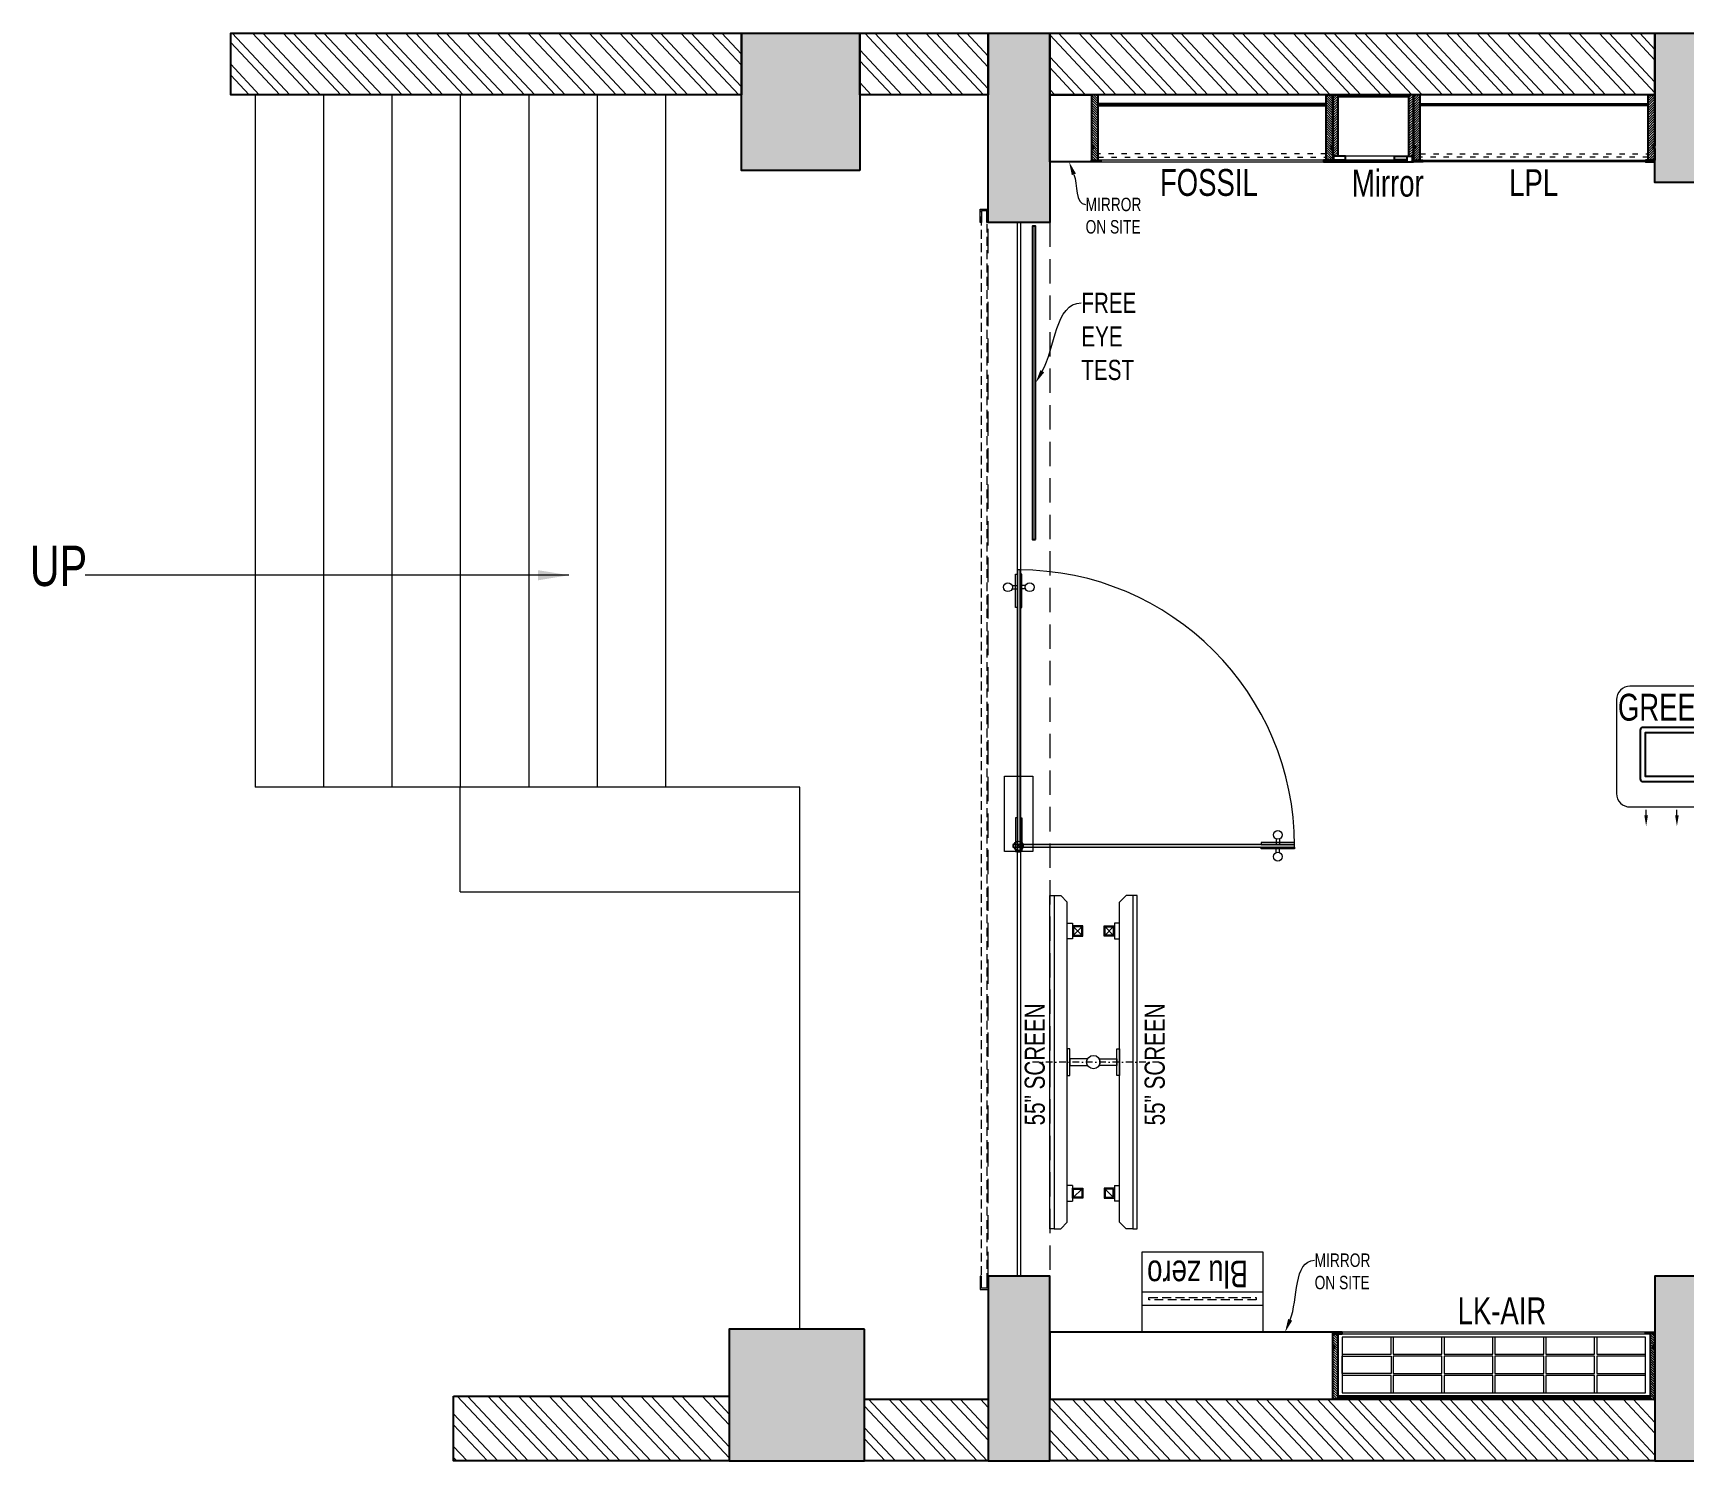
# Model space of a CAD drawing. Header units: feet. Extents: x 7066739 to 7090002, y -5586942 to -5581621.
# Drawn here: x 7066739 to 7072892, y -5586942 to -5581621 of the extents above; entities that cross this region are included whole.
import ezdxf
from ezdxf import colors
from ezdxf.entities.mleader import LeaderData, LeaderLine
from ezdxf.math import Vec2, Vec3

# ---------------------------------------------------------------- set-up
doc = ezdxf.new("R2010")
doc.units = ezdxf.units.FT
doc.header["$LTSCALE"] = 33
doc.header["$MEASUREMENT"] = 0
for name, pattern in [('a_p6_plan_L18$0$HIDDEN', [0.375, 0.25, -0.125]), ('ACAD_ISO03W100', [30, 12, -18]), ('D10_DASHED', [0.75, 0.5, -0.25]), ('DASHDOT2', [0.5, 0.25, -0.125, 0, -0.125]), ('HIDDENX2', [0.75, 0.5, -0.25])]:
    doc.linetypes.add(name, pattern=pattern)
for name, color, linetype, lineweight in [('A-Glazing', 4, 'Continuous', 20), ('A-shutter', 8, 'Continuous', 18), ('beam', 90, 'Continuous', 9), ('Glazing', 141, 'Continuous', 15), ('LENS-FURNITURE', 13, 'Continuous', 9), ('LENS-PARTITION', 21, 'Continuous', 25), ('LENS-TEXT', 31, 'Continuous', 5), ('LENS_DIMENSION', 193, 'Continuous', 0), ('LENS_TEXT', 31, 'Continuous', 5), ('LK-EQPMT', 3, 'Continuous', 18), ('LK-FF&E FLOOR', 1, 'Continuous', 9), ('LK-FF&E WALL', 1, 'Continuous', 9), ('LK-IT', 3, 'Continuous', 18), ('LN-ELEVATION-1', 81, 'Continuous', 25), ('LN-ELEVATION-2', 103, 'Continuous', 20), ('LN-ELEVATION-3', 125, 'Continuous', 18), ('LN-ELEVATION-4', 145, 'Continuous', 13), ('LN-HATCH', 251, 'Continuous', 0), ('PLANO-TXT', 252, 'Continuous', 5), ('rolling shutter', 1, 'Continuous', 5), ('Steps', 4, 'Continuous', 9)]:
    doc.layers.add(name, color=color, linetype=linetype, lineweight=lineweight)
doc.layers.add('A-WALL', color=1, linetype='Continuous')
doc.layers.add('column', color=10, linetype='Continuous')
doc.styles.add('LK TXT', font='GILC____.TTF', dxfattribs={"height": 100})
doc.styles.get("Standard").update_dxf_attribs({"font": 'GILC____.TTF'})
doc.dimstyles.new('01', dxfattribs={"dimtxt": 150, "dimasz": 115, "dimexe": 115, "dimexo": 115, "dimgap": 115, "dimtad": 0, "dimdec": 0, "dimzin": 0, "dimdsep": 46, "dimtxsty": 'Standard', "dimblk": 'ARCHTICK', "dimcen": 115, "dimdle": 115, "dimclrd": 256, "dimclre": 256, "dimclrt": 256, "dimadec": 0, "dimazin": 0, "dimtfac": 1, "dimtdec": 0, "dimtofl": 0, "dimtmove": 1, "dimatfit": 3, "dimfxl": 1, "dimtolj": 1, "dimtzin": 0, "dimlwd": -1, "dimlwe": -1, "dimarcsym": 0})
pattern_1 = [(45, (7858054.0837, 3504049.203), (-4.4901280605, 4.4901280605), [])]
pattern_2 = [(45, (4208834.247, 1706614.74), (-4.4901280605, 4.4901280605), [])]
pattern_3 = [(45, (4209134.247, 1706614.74), (-4.4901280605, 4.4901280605), [])]

# ---------------------------------------------------------------- blocks, each defined once
blk = doc.blocks.new('_ArchTick')
at = {"const_width": 0.15}
blk.add_lwpolyline([(-0.5, -0.5), (0.5, 0.5)], dxfattribs=at)
blk = doc.blocks.new('*U49')
at = {"layer": 'A-shutter', "color": 5, "ltscale": 10}
for points in [[(41039715, -1561539.2), (41039715, -1561544.2), (41039670, -1561544.2), (41039670, -1561564.2), (41039715, -1561564.2), (41039715, -1561569.2), (41039665, -1561569.2), (41039665, -1561539.2)], [(41043641, -1561539.2), (41043641, -1561544.2), (41043686, -1561544.2), (41043686, -1561564.2), (41043641, -1561564.2), (41043641, -1561569.2), (41043691, -1561569.2), (41043691, -1561539.2)]]:
    blk.add_lwpolyline(points, close=True, dxfattribs=at)
at = {"layer": 'A-shutter', "color": 5, "linetype": 'HIDDENX2', "ltscale": 2}
blk.add_lwpolyline([(41039670, -1561544.2), (41039670, -1561564.2), (41043686, -1561564.2), (41043686, -1561544.2)], close=True, dxfattribs=at)
blk = doc.blocks.new('Entrance Door')
at = {"layer": 'Glazing', "ltscale": 111}
blk.add_hatch(color=256, dxfattribs=at).paths.add_polyline_path([(18, -34.8), (18, -1235), (30, -1235), (30, -34.8)])
at = {"layer": 'Glazing'}
for p, q in [((30, -54.2), (18, -66.2)), ((1117.8, -31.3), (1117.8, -54.3)), ((1117.8, -89.2), (1117.8, -66.3)), ((1132.8, -31.3), (1132.8, -54.3)), ((1132.8, -89.2), (1132.8, -66.3))]:
    blk.add_line(p, q, dxfattribs=at)
at = {"layer": 'Glazing', "ltscale": 44}
for p, q in [((-4.9, -1156.3), (18, -1156.3)), ((-4.9, -1171.3), (18, -1171.3)), ((52.9, -1156.3), (30, -1156.3)), ((52.9, -1171.3), (30, -1171.3))]:
    blk.add_line(p, q, dxfattribs=at)
at = {"layer": 'Glazing'}
for points in [[(320, -120.5), (0, -120.5), (0, 0), (320, 0)], [(0, -54.2), (142.5, -54.2), (142.5, -46.8), (0, -46.8)], [(0, -66.2), (142.5, -66.2), (142.5, -73.7), (0, -73.7)], [(1180.8, -54.3), (1038.3, -54.3), (1038.3, -46.8), (1180.8, -46.8)], [(1180.8, -66.3), (1038.3, -66.3), (1038.3, -73.8), (1180.8, -73.8)]]:
    blk.add_lwpolyline(points, close=True, dxfattribs=at)
at = {"layer": 'Glazing', "ltscale": 222}
blk.add_lwpolyline([(-1.5, -66.2), (1198.8, -66.2), (1198.8, -54.2), (-1.5, -54.2)], close=True, dxfattribs=at)
at = {"layer": 'Glazing', "ltscale": 111}
blk.add_lwpolyline([(18, -34.8), (18, -1235), (30, -1235), (30, -34.8)], close=True, dxfattribs=at)
at = {"layer": 'Glazing', "ltscale": 44}
for points in [[(18, -1092.5), (18, -1235), (10.5, -1235), (10.5, -1092.5)], [(30, -1092.5), (30, -1235), (37.5, -1235), (37.5, -1092.5)]]:
    blk.add_lwpolyline(points, close=True, dxfattribs=at)
at = {"layer": 'Glazing'}
for centre, radius in [((1125.3, -13.9), 19), ((24, -58.7), 19.8), ((1125.3, -106.6), 19)]:
    blk.add_circle(centre, radius, dxfattribs=at)
at = {"layer": 'Glazing', "ltscale": 44}
for centre in [(-22.4, -1163.8), (70.4, -1163.8)]:
    blk.add_circle(centre, 19, dxfattribs=at)
at = {"layer": 'Glazing', "ltscale": 222}
blk.add_arc((24, -60.2), 1174.8, 270, 359.99955, dxfattribs=at)
blk = doc.blocks.new('VC HD 1200')
at = {"layer": 'LN-HATCH', "ltscale": 0.5}
h = blk.add_hatch(dxfattribs=at)
h.set_pattern_fill('ANSI31', color=256, scale=2)
h.set_pattern_definition([(45, (3760859.753, 1795248.936), (-4.490128061, 4.490128061), [])])
h.paths.add_polyline_path([(-1200, 250), (-1200, 60), (-1194, 60), (-1194, 50), (-1200, 50), (-1200, 6), (-1182, 6), (-1182, 250)])
h = blk.add_hatch(dxfattribs=at)
h.set_pattern_fill('ANSI31', color=256, scale=2)
h.set_pattern_definition(pattern_1)
h.paths.add_polyline_path([(0, 250), (0, 60), (-6, 60), (-6, 50), (0, 50), (0, 6), (-18, 6), (-18, 250)])
h = blk.add_hatch(dxfattribs=at)
h.set_pattern_fill('ANSI31', color=256, scale=2)
h.set_pattern_definition([(45, (7858047.0837, 3504049.203), (-4.4901280605, 4.4901280605), [])])
h.paths.add_polyline_path([(-1165, 6), (-1165, 0), (-1200, 0), (-1200, 6)])
h = blk.add_hatch(dxfattribs=at)
h.set_pattern_fill('ANSI31', color=256, scale=2)
h.set_pattern_definition(pattern_1)
h.paths.add_polyline_path([(-28, 6), (-28, 0), (0, 0), (0, 6)])
at = {"layer": 'LN-ELEVATION-1', "ltscale": 0.5}
for points in [[(-1200, 250), (-1200, 60), (-1194, 60), (-1194, 50), (-1200, 50), (-1200, 6), (-1182, 6), (-1182, 250)], [(0, 250), (0, 60), (-6, 60), (-6, 50), (0, 50), (0, 6), (-18, 6), (-18, 250)], [(-18, 238), (-1182, 238), (-1182, 244), (-18, 244)], [(-1165, 6), (-1165, 0), (-1200, 0), (-1200, 6)], [(-35, 6), (-35, 0), (0, 0), (0, 6)]]:
    blk.add_lwpolyline(points, close=True, dxfattribs=at)
at = {"layer": 'LN-ELEVATION-3', "ltscale": 0.5}
for p, q in [((-1182, 250), (-18, 250)), ((-1165, 6), (-35, 6)), ((-35, 0), (-1165, 0))]:
    blk.add_line(p, q, dxfattribs=at)
for points in [[(-1165, 226), (-35, 226), (-35, 18), (-1165, 18)], [(-1165, 226), (-983.3, 226), (-983.3, 162), (-1165, 162)], [(-975.3, 226), (-793.7, 226), (-793.7, 162), (-975.3, 162)], [(-785.7, 226), (-604, 226), (-604, 162), (-785.7, 162)], [(-596, 226), (-414.3, 226), (-414.3, 162), (-596, 162)], [(-406.3, 226), (-224.7, 226), (-224.7, 162), (-406.3, 162)], [(-216.7, 226), (-35, 226), (-35, 162), (-216.7, 162)], [(-1165, 90), (-983.3, 90), (-983.3, 154), (-1165, 154)], [(-975.3, 154), (-793.7, 154), (-793.7, 90), (-975.3, 90)], [(-785.7, 154), (-604, 154), (-604, 90), (-785.7, 90)], [(-596, 154), (-414.3, 154), (-414.3, 90), (-596, 90)], [(-406.3, 154), (-224.7, 154), (-224.7, 90), (-406.3, 90)], [(-216.7, 154), (-35, 154), (-35, 90), (-216.7, 90)], [(-1165, 82), (-983.3, 82), (-983.3, 18), (-1165, 18)], [(-975.3, 82), (-793.7, 82), (-793.7, 18), (-975.3, 18)], [(-785.7, 82), (-604, 82), (-604, 18), (-785.7, 18)], [(-596, 82), (-414.3, 82), (-414.3, 18), (-596, 18)], [(-406.3, 82), (-224.7, 82), (-224.7, 18), (-406.3, 18)], [(-216.7, 82), (-35, 82), (-35, 18), (-216.7, 18)]]:
    blk.add_lwpolyline(points, close=True, dxfattribs=at)
blk = doc.blocks.new('GREETR 450x450')
at = {"layer": 'LN-ELEVATION-1', "linetype": 'ByBlock', "lineweight": -2}
for p, q in [((481.3, 339.7), (461, 339.7)), ((481.3, 225), (461, 225)), ((481.3, 110.3), (461, 110.3))]:
    blk.add_line(p, q, dxfattribs=at)
at = {"layer": 'LN-ELEVATION-1'}
for points in [[(355.5, 98.3), (355.5, 352.3, 0.414214), (345.5, 362.3), (163.5, 362.3, 0.414214), (153.5, 352.3), (153.5, 98.3, 0.414214), (163.5, 88.3), (345.5, 88.3, 0.414214)], [(264, 342.8), (336.5, 342.8), (336.5, 107.8), (172.5, 107.8), (172.5, 342.8), (245, 342.8, 0.327538), (246.9, 344.2, -0.733799), (262.1, 344.2, 0.327538)]]:
    blk.add_lwpolyline(points, format="xyb", close=True, dxfattribs=at)
at = {"layer": 'LN-ELEVATION-1', "linetype": 'ByBlock', "lineweight": -2}
for points in [[(481.3, 346.4), (481.3, 333.1), (521.3, 339.7)], [(481.3, 231.7), (481.3, 218.3), (521.3, 225)], [(481.3, 116.9), (481.3, 103.6), (521.3, 110.3)]]:
    blk.add_solid(points, dxfattribs=at)
at = {"layer": 'LN-ELEVATION-2'}
blk.add_lwpolyline([(50, 0), (400, 0, 0.414214), (450, 50), (450, 400, 0.414214), (400, 450), (50, 450, 0.414214), (0, 400), (0, 50, 0.414214)], format="xyb", close=True, dxfattribs=at)
at = {"layer": 'LENS-TEXT', "color": 0, "linetype": 'Continuous', "ltscale": 3, "insert": (78.9, 218.7), "char_height": 100, "attachment_point": 5, "rotation": 90, "style": 'LK TXT'}
blk.add_mtext_dynamic_manual_height_columns('GREETR', width=353.056, gutter_width=0.5, heights=[0], dxfattribs=at)
blk = doc.blocks.new('MIRROR')
at = {"layer": 'LN-HATCH', "ltscale": 0.5}
h = blk.add_hatch(dxfattribs=at)
h.set_pattern_fill('ANSI31', color=256, scale=2)
h.set_pattern_definition([(45, (4060433.7416, 1708720.787), (-4.4901280605, 4.4901280605), [])])
h.paths.add_polyline_path([(212.9, 101.3), (230.9, 101.3), (230.9, -127.7), (212.9, -127.7)])
h.paths.add_polyline_path([(230.9, 95.3), (494.9, 95.3), (494.9, 101.3), (230.9, 101.3)])
h.paths.add_polyline_path([(512.9, 101.3), (494.9, 101.3), (494.9, -127.7), (512.9, -127.7)])
at = {"layer": 'Defpoints'}
blk.add_lwpolyline([(512.9, 101.3), (212.9, 101.3), (212.9, -148.7), (512.9, -148.7)], close=True, dxfattribs=at)
at = {"layer": 'LN-ELEVATION-1'}
for points in [[(212.9, 101.3), (230.9, 101.3), (230.9, -127.7), (212.9, -127.7)], [(230.9, 95.3), (494.9, 95.3), (494.9, 101.3), (230.9, 101.3)], [(512.9, 101.3), (494.9, 101.3), (494.9, -127.7), (512.9, -127.7)], [(259.9, -141.7), (259.9, -127.7), (214.9, -127.7), (214.9, -148.7), (223.9, -148.7), (223.9, -147.2), (216.4, -147.2), (216.4, -141.7)], [(442.9, -141.7), (442.9, -127.7), (487.9, -127.7), (487.9, -148.7), (478.9, -148.7), (478.9, -147.2), (486.4, -147.2), (486.4, -141.7)], [(504.9, -148.7), (504.9, -147.2), (509.4, -147.2), (509.4, -129.2), (487.9, -129.2), (487.9, -127.7), (510.9, -127.7), (510.9, -148.7)]]:
    blk.add_lwpolyline(points, close=True, dxfattribs=at)
at = {"layer": 'LN-ELEVATION-2', "color": 4, "lineweight": 0}
blk.add_lwpolyline([(216.4, -141.7), (486.4, -141.7), (486.4, -147.2), (216.4, -147.2)], close=True, dxfattribs=at)
at = {"layer": 'LN-ELEVATION-2'}
blk.add_lwpolyline([(259.9, -141.7), (442.9, -141.7), (442.9, -127.7), (259.9, -127.7)], close=True, dxfattribs=at)
at = {"layer": 'LN-ELEVATION-4', "ltscale": 0.5}
blk.add_line((478.9, -148.7), (223.9, -148.7), dxfattribs=at)
blk = doc.blocks.new('JJ SH 900')
at = {"layer": 'LN-HATCH', "ltscale": 0.5}
h = blk.add_hatch(dxfattribs=at)
h.set_pattern_fill('ANSI31', color=256, scale=50)
h.paths.add_polyline_path([(-911.8, 0), (-911.8, -190), (-905.8, -190), (-905.8, -200), (-911.8, -200), (-911.8, -244), (-886.8, -244), (-886.8, 0)])
h = blk.add_hatch(dxfattribs=at)
h.set_pattern_fill('ANSI31', color=256, scale=2)
h.set_pattern_definition(pattern_2)
h.paths.add_polyline_path([(-11.8, 0), (-11.8, -190), (-17.8, -190), (-17.8, -200), (-11.8, -200), (-11.8, -244), (-36.8, -244), (-36.8, 0)])
h = blk.add_hatch(dxfattribs=at)
h.set_pattern_fill('ANSI31', color=256, scale=2)
h.set_pattern_definition(pattern_3)
h.paths.add_polyline_path([(-36.8, -40), (-886.8, -40), (-886.8, -34), (-36.8, -34)])
h = blk.add_hatch(dxfattribs=at)
h.set_pattern_fill('ANSI31', color=256, scale=2)
h.set_pattern_definition(pattern_3)
h.paths.add_polyline_path([(-876.8, -244), (-876.8, -250), (-911.8, -250), (-911.8, -244)])
h = blk.add_hatch(dxfattribs=at)
h.set_pattern_fill('ANSI31', color=256, scale=2)
h.set_pattern_definition(pattern_2)
h.paths.add_polyline_path([(-46.8, -244), (-46.8, -250), (-11.8, -250), (-11.8, -244)])
at = {"layer": 'LN-ELEVATION-1', "ltscale": 0.5}
for points in [[(-911.8, 0), (-911.8, -190), (-905.8, -190), (-905.8, -200), (-911.8, -200), (-911.8, -244), (-886.8, -244), (-886.8, 0)], [(-11.8, 0), (-11.8, -190), (-17.8, -190), (-17.8, -200), (-11.8, -200), (-11.8, -244), (-36.8, -244), (-36.8, 0)], [(-36.8, -40), (-886.8, -40), (-886.8, -34), (-36.8, -34)], [(-876.8, -244), (-876.8, -250), (-911.8, -250), (-911.8, -244)], [(-46.8, -244), (-46.8, -250), (-11.8, -250), (-11.8, -244)]]:
    blk.add_lwpolyline(points, close=True, dxfattribs=at)
at = {"layer": 'LN-ELEVATION-3', "ltscale": 0.5}
for p, q in [((-886.8, 0), (-36.8, 0)), ((-876.8, -244), (-46.8, -244)), ((-46.8, -250), (-876.8, -250))]:
    blk.add_line(p, q, dxfattribs=at)
at = {"layer": 'LN-ELEVATION-4', "linetype": 'ACAD_ISO03W100', "ltscale": 0.05}
blk.add_lwpolyline([(-886.8, -220), (-36.8, -220), (-36.8, -232), (-886.8, -232)], close=True, dxfattribs=at)
blk = doc.blocks.new('BLUE ZERO')
at = {"layer": 'LENS-FURNITURE', "ltscale": 0.5}
for points in [[(86206.7, 120883.4), (86206.7, 120433.4), (85906.7, 120433.4), (85906.7, 120883.4)], [(86106.7, 120883.4), (86106.7, 120433.4), (86056.7, 120433.4), (86056.7, 120883.4)]]:
    blk.add_lwpolyline(points, close=True, dxfattribs=at)
at = {"layer": 'LENS-FURNITURE', "linetype": 'D10_DASHED', "ltscale": 2}
blk.add_lwpolyline([(86085.7, 120858.4), (86085.7, 120458.4), (86077.7, 120458.4), (86077.7, 120858.4)], close=True, dxfattribs=at)
blk = doc.blocks.new('55INCH')
at = {"layer": 'LK-EQPMT', "ltscale": 12}
for p, q in [((2111558.8, 1135690.5), (2111583.2, 1135690.5)), ((2111583.2, 1135690.5), (2111607.7, 1135666)), ((2111607.7, 1134473.9), (2111607.7, 1135666)), ((2111607.7, 1135587.9), (2111627.2, 1135587.9)), ((2111627.2, 1135587.9), (2111627.2, 1135529.3)), ((2111627.2, 1135529.3), (2111607.7, 1135529.3)), ((2111627.2, 1134610.6), (2111607.7, 1134610.6)), ((2111607.7, 1134552), (2111627.2, 1134552)), ((2111627.2, 1134610.6), (2111627.2, 1134552)), ((2111558.8, 1134449.5), (2111583.2, 1134449.5)), ((2111583.2, 1134449.5), (2111607.7, 1134473.9))]:
    blk.add_line(p, q, dxfattribs=at)
at = {"layer": 'LK-EQPMT'}
for p, q in [((2111661.6, 1135543.3), (2111631, 1135573.9)), ((2111661.6, 1135573.9), (2111631, 1135543.3)), ((2111661.6, 1134597.1), (2111631, 1134566.5))]:
    blk.add_line(p, q, dxfattribs=at)
at = {"layer": 'LK-EQPMT', "ltscale": 12}
blk.add_lwpolyline([(2111542.6, 1135690.5), (2111558.8, 1135690.5), (2111558.8, 1134449.5), (2111542.6, 1134449.5)], close=True, dxfattribs=at)
at = {"layer": 'LK-EQPMT'}
for points in [[(2111627.2, 1135577.7), (2111627.2, 1135539.5), (2111665.4, 1135539.5), (2111665.4, 1135577.7)], [(2111631, 1135573.9), (2111631, 1135543.3), (2111661.6, 1135543.3), (2111661.6, 1135573.9)], [(2111627.2, 1134562.7), (2111627.2, 1134600.9), (2111665.4, 1134600.9), (2111665.4, 1134562.7)], [(2111631, 1134566.5), (2111631, 1134597.1), (2111661.6, 1134597.1), (2111661.6, 1134566.5)]]:
    blk.add_lwpolyline(points, close=True, dxfattribs=at)
blk = doc.blocks.new('A$Cb4ac870e')
at = {"layer": 'column'}
h = blk.add_hatch(color=8, dxfattribs=at)
h.dxf.hatch_style = 1
h.paths.add_polyline_path([(-5928, 4888), (-6355, 4888), (-6355, 4338), (-5928, 4338)])
h.paths.add_polyline_path([(-10256, 4888), (-10685, 4888), (-10685, 4383), (-10256, 4383)])
h.paths.add_polyline_path([(-16785.5, 4888), (-17218.5, 4888), (-17218.5, 4332), (-16785.5, 4332)])
h.paths.add_polyline_path([(-19473.5, 257), (-19703.5, 257), (-19703.5, -432), (-19473.5, -432)])
h.paths.add_polyline_path([(-16785.5, 257), (-17218.5, 257), (-17218.5, -432), (-16785.5, -432)])
h.paths.add_polyline_path([(-13294.5, 257), (-13724.5, 257), (-13724.5, -432), (-13294.5, -432)])
h.paths.add_polyline_path([(0, 458), (-455, 458), (-455, 0), (0, 0)])
h.paths.add_polyline_path([(-20164.5, 59), (-20668.5, 59), (-20668.5, -432), (-20164.5, -432)])
h.paths.add_polyline_path([(-20181.5, 4377), (-20622.5, 4377), (-20622.5, 4888), (-20181.5, 4888)])
h.paths.add_polyline_path([(-10256, 248), (-10685, 248), (-10685, -432), (-10256, -432)])
h.paths.add_polyline_path([(-13724.5, 4888), (-13294.5, 4888), (-13294.5, 4371), (-13724.5, 4371)])
h.paths.add_polyline_path([(-19703.5, 4183), (-19703.5, 4888), (-19473.5, 4888), (-19473.5, 4183)])
h.paths.add_polyline_path([(0, 4888), (-438, 4888), (-438, 4365), (0, 4365)])
at = {"layer": 'LN-HATCH'}
h = blk.add_hatch(dxfattribs=at)
h.set_pattern_fill('ANSI32', color=256, scale=222, angle=88.11)
h.set_pattern_definition([(133.11, (-3379912.135, 5464496.31), (-60.7760807, -56.89315), []), (133.11, (-3379910.84, 5464535.53), (-60.7760807, -56.89315), [])])
h.paths.add_polyline_path([(-20622.5, 4659), (-22526.1, 4659), (-22526.1, 4889), (-20622.5, 4889)])
h.paths.add_polyline_path([(-19703.5, 4659), (-20181.5, 4659), (-20181.5, 4888), (-19703.5, 4888)])
h.paths.add_polyline_path([(-17218.5, 4659), (-19473.5, 4659), (-19473.5, 4888), (-17218.5, 4888)])
h.paths.add_polyline_path([(-13724.5, 4662), (-16785.5, 4662), (-16785.5, 4888), (-13724.5, 4888)])
h.paths.add_polyline_path([(-10685, 4662), (-13294.5, 4662), (-13294.5, 4888), (-10685, 4888)])
h.paths.add_polyline_path([(-6355, 4649), (-10256, 4649), (-10256, 4888), (-6355, 4888)])
h.paths.add_polyline_path([(-438, 4658), (-5928, 4658), (-5928, 4888), (-438, 4888)])
h.paths.add_polyline_path([(-227.5, 458), (0, 458), (0, 4365), (-227.5, 4365)])
h.paths.add_polyline_path([(-10256, -202), (-6729, -202), (-6729, 230), (-455, 230), (-455, 0), (-6499, 0), (-6499, -432), (-10256, -432)])
h.paths.add_polyline_path([(-13294.5, -202), (-10685, -202), (-10685, -432), (-13294.5, -432)])
h.paths.add_polyline_path([(-16785.5, -202), (-13724.5, -202), (-13724.5, -432), (-16785.5, -432)])
h.paths.add_polyline_path([(-19473.5, -202), (-17218.5, -202), (-17218.5, -432), (-19473.5, -432)])
h.paths.add_polyline_path([(-20164.5, -202), (-19703.5, -202), (-19703.5, -432), (-20164.5, -432)])
h.paths.add_polyline_path([(-21695.5, -190), (-20668.5, -190), (-20668.5, -432), (-21695.5, -432)])
at = {"layer": 'A-WALL'}
for points in [[(-20622.5, 4659), (-22526.1, 4659), (-22526.1, 4889), (-20622.5, 4889)], [(-19703.5, 4659), (-20181.5, 4659), (-20181.5, 4888), (-19703.5, 4888)], [(-17218.5, 4659), (-19473.5, 4659), (-19473.5, 4888), (-17218.5, 4888)], [(-21695.5, -190), (-20668.5, -190), (-20668.5, -432), (-21695.5, -432)], [(-20164.5, -202), (-19703.5, -202), (-19703.5, -432), (-20164.5, -432)], [(-19473.5, -202), (-17218.5, -202), (-17218.5, -432), (-19473.5, -432)]]:
    blk.add_lwpolyline(points, close=True, dxfattribs=at)
at = {"layer": 'beam', "linetype": 'a_p6_plan_L18$0$HIDDEN', "lineweight": 5, "ltscale": 11}
blk.add_lwpolyline([(-19473.5, 257), (-19703.5, 257), (-19703.5, 4183), (-19473.5, 4183)], close=True, dxfattribs=at)
at = {"layer": 'column'}
for points in [[(-20181.5, 4377), (-20622.5, 4377), (-20622.5, 4888), (-20181.5, 4888)], [(-19703.5, 4183), (-19703.5, 4888), (-19473.5, 4888), (-19473.5, 4183)], [(-17218.5, 4888), (-16785.5, 4888), (-16785.5, 4332), (-17218.5, 4332)], [(-16785.5, 257), (-17218.5, 257), (-17218.5, -432), (-16785.5, -432)], [(-20164.5, 59), (-20668.5, 59), (-20668.5, -432), (-20164.5, -432)]]:
    blk.add_lwpolyline(points, close=True, dxfattribs=at)
blk.add_lwpolyline([(-19473.5, -432), (-19473.5, 257), (-19703.5, 257), (-19703.5, -432), (-19473.5, -432)], dxfattribs=at)
at = {"layer": 'Steps'}
for p, q in [((-22435.5, 4659), (-22435.5, 2079)), ((-22180.5, 4659), (-22180.5, 2079)), ((-21925.5, 4659), (-21925.5, 2079)), ((-21670.5, 4659), (-21670.5, 2079)), ((-21415.5, 4659), (-21415.5, 2079)), ((-21160.5, 4659), (-21160.5, 2079)), ((-20905.5, 4659), (-20905.5, 2079)), ((-20405.5, 2079), (-22435.5, 2079)), ((-21670.5, 1689), (-21670.5, 2079)), ((-20405.5, 59), (-20405.5, 2079)), ((-21670.5, 1689), (-20405.5, 1689))]:
    blk.add_line(p, q, dxfattribs=at)
at = {"layer": 'rolling shutter', "color": 2, "xscale": -1, "rotation": 270}
blk.add_blockref('*U49', (1541835.7, -41039458), dxfattribs=at)
at = {"layer": 'Steps', "insert": (-23274.7, 2826.4), "char_height": 150, "attachment_point": 7}
blk.add_mtext_dynamic_manual_height_columns('UP', width=543.733, gutter_width=4305.3, heights=[189], dxfattribs=at)
at = {"layer": 'Steps'}
blk.add_leader([(-21265.9, 2868.6), (-23068.5, 2868.6)], dimstyle='01', override={"dimgap": 115, "dimtad": 0}, dxfattribs=at)

msp = doc.modelspace()

# ---------------------------------------------------------------- linework, layer by layer
msp.add_lwpolyline([(7070475.6, -5583508.9), (7070475.6, -5582340.9), (7070463.6, -5582340.9), (7070463.6, -5583508.9)], close=True)
at = {"layer": 'A-Glazing'}
msp.add_lwpolyline([(7070419.5, -5582327.4), (7070419.5, -5586253.4), (7070407.5, -5586253.4), (7070407.5, -5582327.4)], close=True, dxfattribs=at)
at = {"layer": 'LENS-PARTITION'}
for points in [[(7070683.5, -5582101.4), (7070528.5, -5582101.4), (7070528.5, -5581851.4), (7070683.5, -5581851.4)], [(7071583.5, -5586462.4), (7070528.5, -5586462.4), (7070528.5, -5586712.4), (7071583.5, -5586712.4)]]:
    msp.add_lwpolyline(points, close=True, dxfattribs=at)
at = {"layer": 'LK-IT', "color": 1, "linetype": 'DASHDOT2', "ltscale": 3}
msp.add_line((7070935.5, -5585456.2), (7070446.5, -5585456.2), dxfattribs=at)
at = {"layer": 'LK-IT'}
for points in [[(7070593.6, -5585406.2), (7070593.6, -5585506.2), (7070603.6, -5585506.2), (7070603.6, -5585406.2)], [(7070788.5, -5585406.2), (7070788.5, -5585506.2), (7070778.5, -5585506.2), (7070778.5, -5585406.2)]]:
    msp.add_lwpolyline(points, close=True, dxfattribs=at)
for points in [[(7070669.4, -5585443.7), (7070603.6, -5585443.7), (7070603.6, -5585468.7), (7070669.4, -5585468.7, -0.267949), (7070669.4, -5585443.7, 1)], [(7070712.7, -5585443.7), (7070778.5, -5585443.7), (7070778.5, -5585468.7), (7070712.7, -5585468.7, 0.267949), (7070712.7, -5585443.7, -1)]]:
    msp.add_lwpolyline(points, format="xyb", dxfattribs=at)
at = {"layer": 'LK-IT', "color": 1}
msp.add_circle((7070691, -5585456.2), 25, dxfattribs=at)

# ---------------------------------------------------------------- block references
at = {"layer": 'A-Glazing', "xscale": 0.8748404702498993, "yscale": 0.8748404702498993, "zscale": 0.8748404702498993, "rotation": 90.0000110907648}
msp.add_blockref('Entrance Door', (7070360.1, -5584670.8), dxfattribs=at)
at = {"layer": 'LENS_DIMENSION'}
msp.add_blockref('A$Cb4ac870e', (7090002.1, -5586510.4), dxfattribs=at)
at = {"layer": 'LK-FF&E FLOOR'}
for name, p, rotation in [('GREETR 450x450', (7072640.5, -5584055.4), 270), ('BLUE ZERO', (6950439.4, -5500255.7), 269.9999999999999)]:
    msp.add_blockref(name, p, dxfattribs=dict(at, rotation=rotation))
at = {"layer": 'LK-FF&E WALL', "xscale": -1}
msp.add_blockref('JJ SH 900', (7070671.7, -5581851.4), dxfattribs=at)
at = {"layer": 'LK-FF&E WALL'}
for name, p in [('MIRROR', (7071370.6, -5581952.7)), ('JJ SH 900', (7072795.3, -5581851.4))]:
    msp.add_blockref(name, p, dxfattribs=at)
at = {"layer": 'LK-FF&E WALL', "xscale": -1, "rotation": 180}
msp.add_blockref('VC HD 1200', (7072783.5, -5586462.4), dxfattribs=at)
at = {"layer": 'LK-IT'}
msp.add_blockref('55INCH', (4958985.9, -6720526.2), dxfattribs=at)
at = {"layer": 'LK-IT', "xscale": -1}
msp.add_blockref('55INCH', (9182396.1, -6720526.2), dxfattribs=at)

# ---------------------------------------------------------------- texts
at = {"layer": 'LENS-TEXT', "color": 0, "linetype": 'Continuous', "ltscale": 3, "char_height": 75, "width": 783.964, "attachment_point": 5, "rotation": 90, "style": 'LK TXT'}
for insert in [(7070472.8, -5585464.7), (7070919.8, -5585464.7)]:
    msp.add_mtext('\\pt225;55" SCREEN', dxfattribs=dict(at, insert=insert))
at = {"layer": 'LENS_TEXT', "linetype": 'Continuous', "ltscale": 3, "insert": (7071787.9, -5582181.6), "char_height": 100, "width": 324.474, "attachment_point": 5, "style": 'LK TXT'}
msp.add_mtext('{\\C7;Mirror}', dxfattribs=at)
at = {"layer": 'PLANO-TXT', "linetype": 'Continuous', "ltscale": 3, "char_height": 100, "attachment_point": 5, "style": 'LK TXT'}
for s, insert, width in [('FOSSIL', (7071121.1, -5582178.9), 149.547), ('LPL', (7072331.6, -5582178.9), 149.547), ('LK-AIR', (7072213.4, -5586382.8), 244.677)]:
    msp.add_mtext(s, dxfattribs=dict(at, insert=insert, width=width))
at = {"layer": 'PLANO-TXT', "linetype": 'Continuous', "ltscale": 3, "insert": (7071079.1, -5586244.8), "char_height": 100, "width": 510.552, "attachment_point": 5, "rotation": 180, "style": 'LK TXT'}
msp.add_mtext('\\pt800;Blu zero', dxfattribs=at)

# ---------------------------------------------------------------- leaders
at = {"layer": 'LENS-TEXT', "color": 7}
ml = msp.add_multileader_mtext('Standard', dxfattribs=at)
ml.set_content('\\pxql,t3;{\\C0;MIRROR ON SITE}', color=1)
ml.set_leader_properties(color=256, linetype='ByLayer', lineweight=-1)
ml.build(insert=Vec2(0, 0))
ml.multileader.update_dxf_attribs({"leader_type": 2, "dogleg_length": 0.36, "arrow_head_size": 50})
ctx = ml.context
ctx.base_point, ctx.char_height, ctx.arrow_head_size, ctx.landing_gap_size, ctx.plane_origin = Vec3(7070661.7, -5582260.5), 50, 50, 0.09, Vec3(7071500.7, -5581797.9)
notes = []
notes.append((ctx, [(1, (1, 1, 0), (7070661.3, -5582260.5), (1, 0), 0.36, [(0, [(7070600.1, -5582101.4)], 0, [])])]))
ctx.mtext.insert, ctx.mtext.width, ctx.mtext.flow_direction = Vec3(7070661.8, -5582235.1), 237.261, 5
ml = msp.add_multileader_mtext('Standard', dxfattribs=at)
ml.set_content('\\pxql,t3;{\\C0;MIRROR ON SITE}', color=1)
ml.set_leader_properties(color=256, linetype='ByLayer', lineweight=-1)
ml.build(insert=Vec2(0, 0))
ml.multileader.update_dxf_attribs({"leader_type": 2, "dogleg_length": 0.36, "arrow_head_size": 50})
ctx = ml.context
ctx.base_point, ctx.char_height, ctx.arrow_head_size, ctx.landing_gap_size, ctx.plane_origin = Vec3(7071515.3, -5586194.5), 50, 50, 0.09, Vec3(7072354.3, -5585731.9)
notes.append((ctx, [(1, (1, 1, 0), (7071514.9, -5586194.5), (1, 0), 0.36, [(0, [(7071405.2, -5586462.4)], 0, [])])]))
ctx.mtext.insert, ctx.mtext.width, ctx.mtext.flow_direction = Vec3(7071515.4, -5586169.1), 237.261, 5
at = {"layer": 'LENS_TEXT', "color": 1, "linetype": 'Continuous', "ltscale": 3}
ml = msp.add_multileader_mtext('Standard', dxfattribs=at)
ml.set_content('{\\C256;FREE EYE TEST}', color=1)
ml.set_leader_properties(color=256, linetype='ByLayer', lineweight=-1)
ml.build(insert=Vec2(0, 0))
ml.multileader.update_dxf_attribs({"leader_type": 2, "dogleg_length": 0.36, "arrow_head_size": 50})
ctx = ml.context
ctx.base_point, ctx.char_height, ctx.arrow_head_size, ctx.landing_gap_size, ctx.plane_origin = Vec3(7070645.8, -5582627.2), 75, 50, 0.09, Vec3(7069368, -5581264.7)
notes.append((ctx, [(0, (1, 1, 0), (7070645.5, -5582627.2), (1, 0), 0.36, [(1, [(7070475.6, -5582924.9)], 0, [])])]))
ctx.mtext.insert, ctx.mtext.width, ctx.mtext.flow_direction = Vec3(7070645.9, -5582589.2), 354.238, 5
for ctx, leaders in notes:
    for number, flags, end, landing, length, lines in leaders:
        leader = LeaderData()
        leader.index, (leader.has_last_leader_line, leader.has_dogleg_vector, leader.attachment_direction) = number, flags
        leader.last_leader_point, leader.dogleg_vector, leader.dogleg_length = Vec3(end), Vec3(landing), length
        for number, points, colour, breaks in lines:
            line = LeaderLine()
            line.index, line.vertices, line.color, line.breaks = number, Vec3.list(points), colors.encode_raw_color(colour), breaks
            leader.lines.append(line)
        ctx.leaders.append(leader)

doc.saveas('drawing.dxf')
